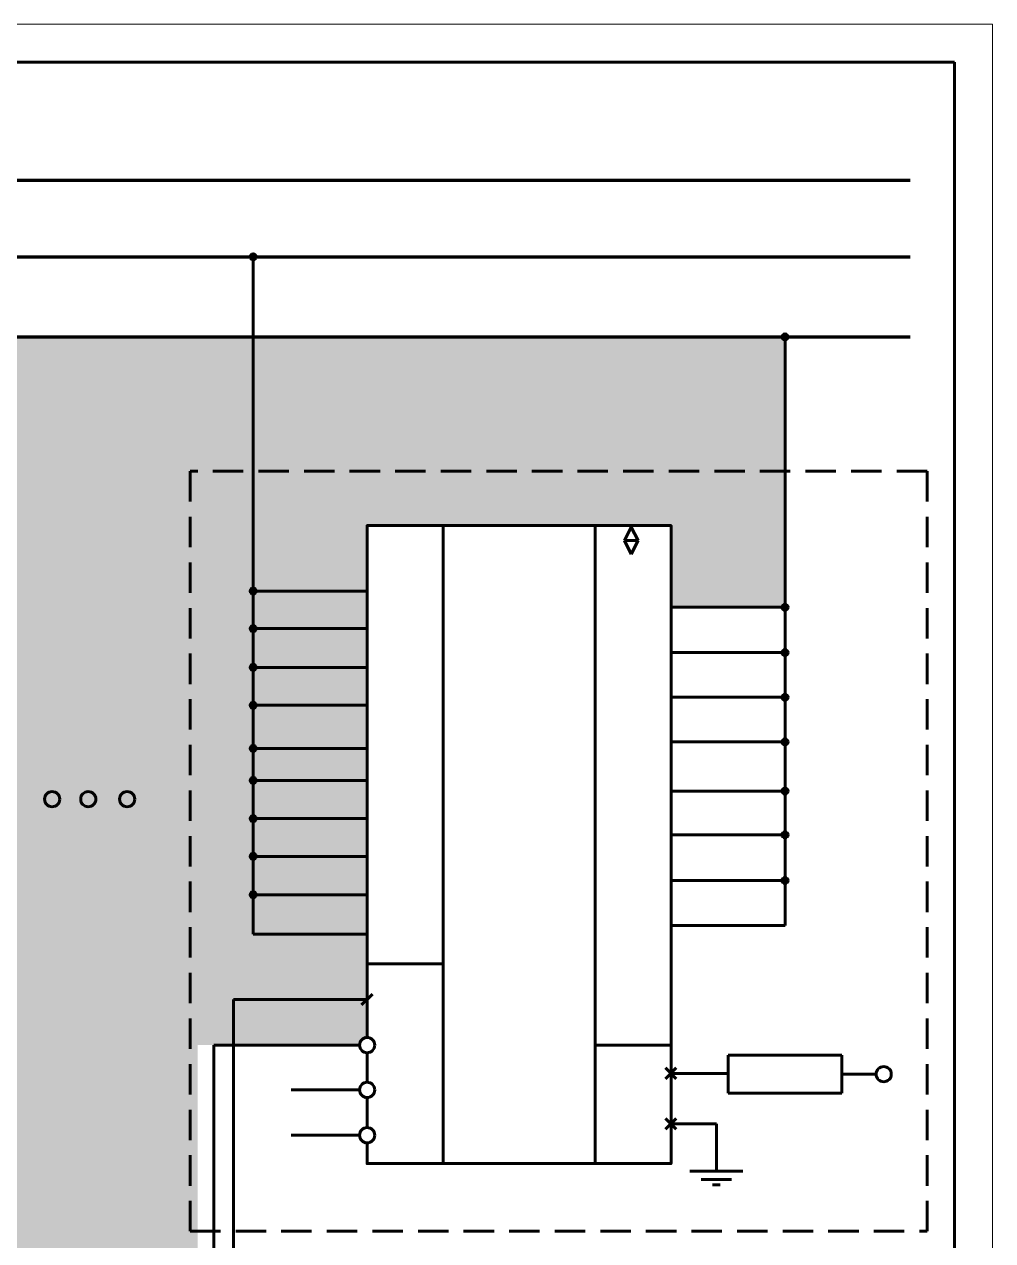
# Model space of a CAD drawing. Header units: millimetres. Extents: x -11 to 409, y -9 to 288.
# Drawn here: x 281.9 to 409.3, y 127.9 to 287.9 of the extents above; entities that cross this region are included whole.
import ezdxf

# ---------------------------------------------------------------- set-up
doc = ezdxf.new("R2010")
doc.units = ezdxf.units.MM
for name, pattern in [('K5LT_BASIC', [0]), ('K5LT_DASHED_REINFORCED', [6, 4, -2]), ('K5LT_REINFORCED', [0]), ('K5LT_THIN', [0])]:
    doc.linetypes.add(name, pattern=pattern)

# ---------------------------------------------------------------- blocks, each defined once
blk = doc.blocks.new('U10')
at = {"color": 150, "linetype": 'K5LT_DASHED_REINFORCED', "lineweight": 60, "true_color": 0x0080ff}
for p, q in [((400.7, 229.12), (303.7, 229.12)), ((303.7, 229.12), (303.7, 129.12)), ((400.7, 129.12), (400.7, 229.12)), ((303.7, 129.12), (400.7, 129.12))]:
    blk.add_line(p, q, dxfattribs=at)
blk = doc.blocks.new('U12')
at = {"color": 150, "linetype": 'K5LT_BASIC', "lineweight": 60, "true_color": 0x0080ff}
for p, q in [((389.5, 152.29), (374.5, 152.29)), ((374.5, 152.29), (374.5, 147.29)), ((389.5, 147.29), (389.5, 152.29)), ((374.5, 147.29), (389.5, 147.29))]:
    blk.add_line(p, q, dxfattribs=at)
blk = doc.blocks.new('U13')
at = {"color": 7, "linetype": 'K5LT_THIN', "lineweight": 18}
for p, q in [((0, 297), (420, 297)), ((420, 297), (420, 0))]:
    blk.add_line(p, q, dxfattribs=at)
at = {"color": 150, "linetype": 'K5LT_BASIC', "lineweight": 60, "true_color": 0x0080ff}
for p, q in [((20, 292), (415, 292)), ((415, 292), (415, 5))]:
    blk.add_line(p, q, dxfattribs=at)

msp = doc.modelspace()

# ---------------------------------------------------------------- hatches: boundary and pattern name
h = msp.add_hatch(color=7)
h.paths.add_polyline_path([(381.7, 246.78), (381.78, 246.99), (382, 247.08), (382.21, 246.99), (382.3, 246.78), (382.4, 246.78), (382.28, 247.06), (382, 247.18), (381.71, 247.06), (381.6, 246.78)])
h.paths.add_polyline_path([(382.3, 246.78), (382.21, 246.57), (382, 246.48), (382, 246.38), (382.28, 246.5), (382.4, 246.78)])
h.paths.add_polyline_path([(381.6, 246.78), (381.71, 246.5), (382, 246.38), (382, 246.48), (381.78, 246.57), (381.7, 246.78)])
h.paths.add_polyline_path([(312.4, 257.32), (312.28, 257.6), (312, 257.72), (311.71, 257.6), (311.6, 257.32), (311.7, 257.32), (311.78, 257.53), (312, 257.62), (312.21, 257.53), (312.3, 257.32)])
h.paths.add_polyline_path([(312, 256.92), (312.28, 257.03), (312.4, 257.32), (312.3, 257.32), (312.21, 257.1), (312, 257.02)])
h.paths.add_polyline_path([(312, 257.02), (311.78, 257.1), (311.7, 257.32), (311.6, 257.32), (311.71, 257.03), (312, 256.92)])
h.paths.add_polyline_path([(258.33, 246.38), (258.61, 246.5), (258.73, 246.78), (258.63, 246.78), (258.54, 246.57), (258.33, 246.48)])
h.paths.add_polyline_path([(257.93, 246.78), (258.05, 246.5), (258.33, 246.38), (258.33, 246.48), (258.12, 246.57), (258.03, 246.78)])
h.paths.add_polyline_path([(258.63, 246.78), (258.54, 246.99), (258.33, 247.08), (258.12, 246.99), (258.03, 246.78)])
h.paths.add_polyline_path([(258.73, 246.78), (258.61, 247.06), (258.33, 247.18), (258.05, 247.06), (257.93, 246.78), (258.03, 246.78), (258.12, 246.99), (258.33, 247.08), (258.54, 246.99), (258.63, 246.78)])
h.paths.add_polyline_path([(258.03, 246.78), (258.12, 246.57), (258.33, 246.48), (258.33, 246.78)])
h.paths.add_polyline_path([(258.33, 246.78), (258.33, 246.48), (258.54, 246.57), (258.63, 246.78)])
h.paths.add_polyline_path([(188.73, 257.32), (188.61, 257.6), (188.33, 257.72), (188.05, 257.6), (187.93, 257.32), (188.03, 257.32), (188.12, 257.53), (188.33, 257.62), (188.54, 257.53), (188.63, 257.32)])
h.paths.add_polyline_path([(188.63, 257.32), (188.54, 257.1), (188.33, 257.02), (188.33, 256.92), (188.61, 257.03), (188.73, 257.32)])
h.paths.add_polyline_path([(188.33, 257.02), (188.12, 257.1), (188.03, 257.32), (187.93, 257.32), (188.05, 257.03), (188.33, 256.92)])
h = msp.add_hatch(color=7)
h.paths.add_polyline_path([(312.3, 257.32), (312.21, 257.53), (312, 257.62), (311.78, 257.53), (311.7, 257.32)])
h.paths.add_polyline_path([(312, 257.02), (312.21, 257.1), (312.3, 257.32), (312, 257.32)])
h.paths.add_polyline_path([(311.7, 257.32), (311.78, 257.1), (312, 257.02), (312, 257.32)])
h.paths.add_polyline_path([(382.3, 246.78), (382.21, 246.99), (382, 247.08), (381.78, 246.99), (381.7, 246.78)])
h.paths.add_polyline_path([(382, 246.78), (382, 246.48), (382.21, 246.57), (382.3, 246.78)])
h.paths.add_polyline_path([(381.7, 246.78), (381.78, 246.57), (382, 246.48), (382, 246.78)])
h = msp.add_hatch(color=7)
h.paths.add_polyline_path([(382, 174.97), (382.21, 175.05), (382.3, 175.27), (382.21, 175.48), (382, 175.57)])
h.paths.add_polyline_path([(382, 175.27), (382, 175.57), (381.78, 175.48), (381.7, 175.27)])
h.paths.add_polyline_path([(382, 174.97), (382, 175.27), (381.7, 175.27), (381.78, 175.05)])
h.paths.add_polyline_path([(382.3, 193.5), (382.21, 193.72), (382, 193.8), (382, 193.2), (382.21, 193.29)])
h.paths.add_polyline_path([(381.7, 193.5), (382, 193.5), (382, 193.8), (381.78, 193.72)])
h.paths.add_polyline_path([(382, 193.2), (382, 193.5), (381.7, 193.5), (381.78, 193.29)])
h.paths.add_polyline_path([(382.3, 187.03), (382.21, 187.24), (382, 187.33), (382, 186.73), (382.21, 186.82)])
h.paths.add_polyline_path([(382, 187.33), (381.78, 187.24), (381.7, 187.03), (382, 187.03)])
h.paths.add_polyline_path([(381.7, 187.03), (381.78, 186.82), (382, 186.73), (382, 187.03)])
h.paths.add_polyline_path([(382, 181.58), (382, 180.98), (382.21, 181.07), (382.3, 181.28), (382.21, 181.5)])
h.paths.add_polyline_path([(382, 181.28), (382, 181.58), (381.78, 181.5), (381.7, 181.28)])
h.paths.add_polyline_path([(382, 181.28), (381.7, 181.28), (381.78, 181.07), (382, 180.98)])
h.paths.add_polyline_path([(382, 199.37), (381.7, 199.37), (381.78, 199.16), (382, 199.07)])
h.paths.add_polyline_path([(382, 199.67), (381.78, 199.58), (381.7, 199.37), (382, 199.37)])
h.paths.add_polyline_path([(382, 199.67), (382, 199.07), (382.21, 199.16), (382.3, 199.37), (382.21, 199.58)])
h.paths.add_polyline_path([(382, 204.96), (382.21, 205.05), (382.3, 205.26), (382.21, 205.47), (382, 205.56)])
h.paths.add_polyline_path([(382, 205.26), (382, 205.56), (381.78, 205.47), (381.7, 205.26)])
h.paths.add_polyline_path([(382, 204.96), (382, 205.26), (381.7, 205.26), (381.78, 205.05)])
h.paths.add_polyline_path([(381.7, 211.21), (381.78, 211), (382, 210.91), (382, 211.21)])
h.paths.add_polyline_path([(382, 211.21), (382, 211.51), (381.78, 211.42), (381.7, 211.21)])
h.paths.add_polyline_path([(382, 211.51), (382, 210.91), (382.21, 211), (382.3, 211.21), (382.21, 211.42)])
h.paths.add_polyline_path([(312.3, 203.31), (312.21, 203.1), (312, 203.01), (311.78, 203.1), (311.7, 203.31), (311.78, 203.52), (312, 203.61), (312.21, 203.52)])
h.paths.add_polyline_path([(312, 208.41), (312, 208.11), (312.21, 208.2), (312.3, 208.41)])
h.paths.add_polyline_path([(312, 208.11), (311.78, 208.2), (311.7, 208.41), (311.78, 208.63), (312, 208.71), (312, 246.78), (258.63, 246.78), (258.54, 246.57), (258.33, 246.48), (258.33, 211.51), (258.54, 211.42), (258.63, 211.21), (258.54, 211), (258.33, 210.91), (258.33, 205.56), (258.54, 205.47), (258.63, 205.26), (258.54, 205.05), (258.33, 204.96), (258.33, 199.67), (258.54, 199.58), (258.63, 199.37), (258.54, 199.16), (258.33, 199.07), (258.33, 193.8), (258.54, 193.72), (258.63, 193.5), (258.54, 193.29), (258.33, 193.2), (258.33, 187.33), (258.54, 187.24), (258.63, 187.03), (258.54, 186.82), (258.33, 186.73), (258.33, 181.58), (258.54, 181.5), (258.63, 181.28), (258.54, 181.07), (258.33, 180.98), (258.33, 175.57), (258.54, 175.48), (258.63, 175.27), (258.54, 175.05), (258.33, 174.97), (258.33, 169.34), (243.33, 169.34), (243.33, 138.04), (203.33, 138.04), (203.33, 140.76), (202.62, 141.05), (202.33, 141.76), (202.62, 142.47), (203.33, 142.76), (203.33, 146.72), (202.62, 147.01), (202.33, 147.72), (202.62, 148.42), (203.33, 148.72), (203.33, 152.62), (202.62, 152.92), (202.33, 153.62), (188.33, 153.62), (166.7, 153.62), (166.7, 208.31), (161.7, 208.31), (146.7, 208.31), (129.7, 208.31), (129.7, 200.81), (119.7, 200.81), (119.7, 205.34), (104.57, 205.34), (104.57, 193.08), (119.7, 193.08), (119.7, 195.35), (129.7, 195.35), (129.7, 180.35), (119.7, 180.35), (119.7, 184.79), (104.87, 184.79), (104.78, 184.58), (104.57, 184.49), (104.57, 172.09), (119.7, 172.09), (119.7, 174.09), (129.7, 174.09), (129.7, 159.09), (119.7, 159.09), (119.7, 162.22), (104.87, 162.22), (104.78, 162.01), (104.57, 161.92), (104.57, 152.59), (119.7, 152.59), (119.7, 154.28), (129.7, 154.28), (129.7, 139.28), (119.7, 139.28), (119.7, 141.76), (104.87, 141.76), (104.78, 141.54), (104.57, 141.46), (104.57, 131.96), (119.7, 131.96), (119.7, 134.15), (129.7, 134.15), (129.7, 119.15), (119.7, 119.15), (119.7, 122.86), (104.87, 122.86), (104.78, 122.65), (104.57, 122.56), (104.57, 112.9), (119.7, 112.9), (119.7, 114.88), (129.7, 114.88), (129.7, 99.88), (119.7, 99.88), (119.7, 103.59), (104.87, 103.59), (104.78, 103.38), (104.57, 103.29), (104.57, 93.63), (119.7, 93.63), (119.7, 95.79), (129.7, 95.79), (129.7, 80.79), (119.7, 80.79), (119.7, 84.83), (104.87, 84.83), (104.78, 84.62), (104.57, 84.53), (104.57, 73.52), (119.7, 73.52), (119.7, 77.08), (129.7, 77.08), (129.7, 69.58), (141.2, 69.58), (146.7, 69.58), (304.7, 69.58), (304.7, 153.62), (312, 153.62), (326, 153.62), (326.29, 154.33), (327, 154.62), (327, 168.22), (312, 168.22), (312, 173.1), (311.78, 173.18), (311.7, 173.4), (311.78, 173.61), (312, 173.7), (312, 178.15), (311.78, 178.24), (311.7, 178.45), (311.78, 178.67), (312, 178.75), (312, 183.12), (311.78, 183.21), (311.7, 183.42), (311.78, 183.63), (312, 183.72), (312, 188.13), (311.78, 188.22), (311.7, 188.43), (311.78, 188.64), (312, 188.73), (312, 192.34), (311.78, 192.43), (311.7, 192.64), (311.78, 192.86), (312, 192.94), (312, 198.02), (311.78, 198.1), (311.7, 198.32), (311.78, 198.53), (312, 198.62), (312, 203.01), (311.78, 203.1), (311.7, 203.31), (311.78, 203.52), (312, 203.61)])
h.paths.add_polyline_path([(327, 208.41), (312.3, 208.41), (312.21, 208.2), (312, 208.11), (312, 203.61), (312.21, 203.52), (312.3, 203.31), (327, 203.31)])
h.paths.add_polyline_path([(312.3, 208.41), (327, 208.41), (327, 213.35), (312, 213.35), (312, 208.71), (312.21, 208.63)])
h.paths.add_polyline_path([(327, 203.31), (312.3, 203.31), (312.21, 203.1), (312, 203.01), (312, 198.62), (312.21, 198.53), (312.3, 198.32), (327, 198.32)])
h.paths.add_polyline_path([(327, 198.32), (312.3, 198.32), (312.21, 198.1), (312, 198.02), (312, 192.94), (312.21, 192.86), (312.3, 192.64), (327, 192.64)])
h.paths.add_polyline_path([(327, 183.42), (312.3, 183.42), (312.21, 183.21), (312, 183.12), (312, 178.75), (312.21, 178.67), (312.3, 178.45), (327, 178.45)])
h.paths.add_polyline_path([(312.3, 173.4), (327, 173.4), (327, 178.45), (312.3, 178.45), (312.21, 178.24), (312, 178.15), (312, 173.7), (312.21, 173.61)])
h.paths.add_polyline_path([(327, 173.4), (312.3, 173.4), (312.21, 173.18), (312, 173.1), (312, 168.22), (327, 168.22)])
h.paths.add_polyline_path([(312, 178.45), (312, 178.75), (311.78, 178.67), (311.7, 178.45), (311.78, 178.24), (312, 178.15)])
h.paths.add_polyline_path([(312.3, 188.43), (327, 188.43), (327, 192.64), (312.3, 192.64), (312.21, 192.43), (312, 192.34), (312, 188.73), (312.21, 188.64)])
h.paths.add_polyline_path([(327, 188.43), (312.3, 188.43), (312.21, 188.22), (312, 188.13), (312, 183.72), (312.21, 183.63), (312.3, 183.42), (327, 183.42)])
h.paths.add_polyline_path([(312, 192.94), (311.78, 192.86), (311.7, 192.64), (311.78, 192.43), (312, 192.34)])
h.paths.add_polyline_path([(312, 192.64), (312, 192.94), (311.78, 192.86), (311.7, 192.64), (311.78, 192.43), (312, 192.34)])
h.paths.add_polyline_path([(312, 178.15), (312, 178.75), (311.78, 178.67), (311.7, 178.45), (311.78, 178.24)])
h.paths.add_polyline_path([(312, 246.78), (312, 213.35), (327, 213.35), (327, 221.96), (367, 221.96), (367, 211.21), (381.7, 211.21), (381.78, 211.42), (382, 211.51), (382, 246.78)])
h = msp.add_hatch(color=7)
h.paths.add_polyline_path([(312, 173.8), (311.71, 173.68), (311.6, 173.4), (311.71, 173.11), (312, 173), (312, 173.1), (311.78, 173.18), (311.7, 173.4), (311.78, 173.61), (312, 173.7)])
h.paths.add_polyline_path([(312.3, 173.4), (312.21, 173.61), (312, 173.7), (312, 173.4)])
h.paths.add_polyline_path([(312, 173.7), (312.21, 173.61), (312.3, 173.4), (312.4, 173.4), (312.28, 173.68), (312, 173.8)])
h.paths.add_polyline_path([(312, 173), (312.28, 173.11), (312.4, 173.4), (312.3, 173.4), (312.21, 173.18), (312, 173.1)])
h.paths.add_polyline_path([(312, 173.1), (312.21, 173.18), (312.3, 173.4), (312, 173.4)])
h.paths.add_polyline_path([(312.4, 178.45), (312.28, 178.74), (312, 178.85), (312, 178.75), (312.21, 178.67), (312.3, 178.45)])
h.paths.add_polyline_path([(312, 178.15), (311.78, 178.24), (311.7, 178.45), (311.78, 178.67), (312, 178.75), (312, 178.85), (311.71, 178.74), (311.6, 178.45), (311.71, 178.17), (312, 178.05)])
h.paths.add_polyline_path([(312, 178.05), (312.28, 178.17), (312.4, 178.45), (312.3, 178.45), (312.21, 178.24), (312, 178.15)])
h.paths.add_polyline_path([(312.4, 183.42), (312.28, 183.7), (312, 183.82), (312, 183.72), (312.21, 183.63), (312.3, 183.42)])
h.paths.add_polyline_path([(312, 183.12), (311.78, 183.21), (311.7, 183.42), (311.78, 183.63), (312, 183.72), (312, 183.82), (311.71, 183.7), (311.6, 183.42), (311.71, 183.13), (312, 183.02)])
h.paths.add_polyline_path([(312, 183.02), (312.28, 183.13), (312.4, 183.42), (312.3, 183.42), (312.21, 183.21), (312, 183.12)])
h.paths.add_polyline_path([(312.4, 198.32), (312.28, 198.6), (312, 198.72), (312, 198.62), (312.21, 198.53), (312.3, 198.32)])
h.paths.add_polyline_path([(312, 198.62), (311.78, 198.53), (311.7, 198.32), (311.78, 198.1), (312, 198.02)])
h.paths.add_polyline_path([(312, 198.72), (311.71, 198.6), (311.6, 198.32), (311.71, 198.03), (312, 197.92), (312, 198.02), (311.78, 198.1), (311.7, 198.32), (311.78, 198.53), (312, 198.62)])
h.paths.add_polyline_path([(312, 197.92), (312.28, 198.03), (312.4, 198.32), (312.3, 198.32), (312.21, 198.1), (312, 198.02)])
h.paths.add_polyline_path([(312, 193.04), (311.71, 192.93), (311.6, 192.64), (311.71, 192.36), (312, 192.24), (312, 192.34), (311.78, 192.43), (311.7, 192.64), (311.78, 192.86), (312, 192.94)])
h.paths.add_polyline_path([(312.3, 192.64), (312.21, 192.43), (312, 192.34), (312, 192.24), (312.28, 192.36), (312.4, 192.64)])
h.paths.add_polyline_path([(312.4, 192.64), (312.28, 192.93), (312, 193.04), (312, 192.94), (312.21, 192.86), (312.3, 192.64)])
h.paths.add_polyline_path([(312, 188.73), (312.21, 188.64), (312.3, 188.43), (312.4, 188.43), (312.28, 188.71), (312, 188.83)])
h.paths.add_polyline_path([(312, 188.13), (311.78, 188.22), (311.7, 188.43), (311.78, 188.64), (312, 188.73), (312, 188.83), (311.71, 188.71), (311.6, 188.43), (311.71, 188.15), (312, 188.03)])
h.paths.add_polyline_path([(312, 188.13), (312.21, 188.22), (312.3, 188.43), (312, 188.43)])
h.paths.add_polyline_path([(312, 188.03), (312.28, 188.15), (312.4, 188.43), (312.3, 188.43), (312.21, 188.22), (312, 188.13)])
h.paths.add_polyline_path([(312, 188.73), (312, 188.43), (312.3, 188.43), (312.21, 188.64)])
h.paths.add_polyline_path([(312, 213.35), (312, 213.75), (311.71, 213.63), (311.6, 213.35), (311.71, 213.07), (312, 212.95)])
h.paths.add_polyline_path([(312.4, 213.35), (312.28, 213.63), (312, 213.75), (312, 213.35)])
h.paths.add_polyline_path([(312, 212.95), (312.28, 213.07), (312.4, 213.35), (312, 213.35)])
h.paths.add_polyline_path([(312, 208.11), (311.78, 208.2), (311.7, 208.41), (311.78, 208.63), (312, 208.71), (312, 208.81), (311.71, 208.7), (311.6, 208.41), (311.71, 208.13), (312, 208.01)])
h.paths.add_polyline_path([(312, 208.71), (312.21, 208.63), (312.3, 208.41), (312.4, 208.41), (312.28, 208.7), (312, 208.81)])
h.paths.add_polyline_path([(312.3, 208.41), (312.21, 208.2), (312, 208.11), (312, 208.01), (312.28, 208.13), (312.4, 208.41)])
h.paths.add_polyline_path([(312, 203.61), (312.21, 203.52), (312.3, 203.31), (312.4, 203.31), (312.28, 203.59), (312, 203.71)])
h.paths.add_polyline_path([(312, 203.71), (311.71, 203.59), (311.6, 203.31), (311.71, 203.03), (312, 202.91), (312, 203.01), (311.78, 203.1), (311.7, 203.31), (311.78, 203.52), (312, 203.61)])
h.paths.add_polyline_path([(312, 202.91), (312.28, 203.03), (312.4, 203.31), (312.3, 203.31), (312.21, 203.1), (312, 203.01)])
h = msp.add_hatch(color=7)
h.paths.add_polyline_path([(382, 205.56), (382.21, 205.47), (382.3, 205.26), (382.21, 205.05), (382, 204.96), (382, 204.86), (382.28, 204.97), (382.4, 205.26), (382.28, 205.54), (382, 205.66)])
h.paths.add_polyline_path([(382, 205.56), (381.78, 205.47), (381.7, 205.26), (382, 205.26)])
h.paths.add_polyline_path([(381.7, 205.26), (381.78, 205.05), (382, 204.96), (382, 205.26)])
h.paths.add_polyline_path([(382, 205.66), (381.71, 205.54), (381.6, 205.26), (381.7, 205.26), (381.78, 205.47), (382, 205.56)])
h.paths.add_polyline_path([(381.6, 205.26), (381.71, 204.97), (382, 204.86), (382, 204.96), (381.78, 205.05), (381.7, 205.26)])
h.paths.add_polyline_path([(381.7, 199.37), (381.78, 199.58), (382, 199.67), (382, 199.77), (381.71, 199.65), (381.6, 199.37)])
h.paths.add_polyline_path([(381.6, 199.37), (381.71, 199.09), (382, 198.97), (382, 199.07), (381.78, 199.16), (381.7, 199.37)])
h.paths.add_polyline_path([(382.3, 199.37), (382.21, 199.16), (382, 199.07), (382, 198.97), (382.28, 199.09), (382.4, 199.37), (382.28, 199.65), (382, 199.77), (382, 199.67), (382.21, 199.58)])
h.paths.add_polyline_path([(382, 211.61), (381.71, 211.49), (381.6, 211.21), (381.7, 211.21), (381.78, 211.42), (382, 211.51)])
h.paths.add_polyline_path([(382, 211.51), (382.21, 211.42), (382.3, 211.21), (382.21, 211), (382, 210.91), (382, 210.81), (382.28, 210.93), (382.4, 211.21), (382.28, 211.49), (382, 211.61)])
h.paths.add_polyline_path([(381.6, 211.21), (381.71, 210.93), (382, 210.81), (382, 210.91), (381.78, 211), (381.7, 211.21)])
h.paths.add_polyline_path([(382, 193.8), (382, 193.9), (381.71, 193.79), (381.6, 193.5), (381.7, 193.5), (381.78, 193.72)])
h.paths.add_polyline_path([(382, 193.8), (382.21, 193.72), (382.3, 193.5), (382.21, 193.29), (382, 193.2), (382, 193.1), (382.28, 193.22), (382.4, 193.5), (382.28, 193.79), (382, 193.9)])
h.paths.add_polyline_path([(381.6, 193.5), (381.71, 193.22), (382, 193.1), (382, 193.2), (381.78, 193.29), (381.7, 193.5)])
h.paths.add_polyline_path([(382, 193.5), (381.7, 193.5), (381.78, 193.29), (382, 193.2)])
h.paths.add_polyline_path([(381.7, 193.5), (382, 193.5), (382, 193.8), (381.78, 193.72)])
h = msp.add_hatch(color=7)
h.paths.add_polyline_path([(312, 173.7), (311.78, 173.61), (311.7, 173.4), (311.78, 173.18), (312, 173.1)])
h.paths.add_polyline_path([(312, 173.7), (312, 173.4), (312.3, 173.4), (312.21, 173.61)])
h.paths.add_polyline_path([(312, 173.4), (312, 173.1), (312.21, 173.18), (312.3, 173.4)])
h.paths.add_polyline_path([(312, 178.45), (312, 178.75), (311.78, 178.67), (311.7, 178.45), (311.78, 178.24), (312, 178.15)])
h.paths.add_polyline_path([(312.3, 178.45), (312.21, 178.67), (312, 178.75), (312, 178.45)])
h.paths.add_polyline_path([(312, 178.15), (312.21, 178.24), (312.3, 178.45), (312, 178.45)])
h.paths.add_polyline_path([(312, 183.72), (311.78, 183.63), (311.7, 183.42), (311.78, 183.21), (312, 183.12)])
h.paths.add_polyline_path([(312.3, 183.42), (312, 183.42), (312, 183.12), (312.21, 183.21)])
h.paths.add_polyline_path([(312, 183.72), (312, 183.42), (312.3, 183.42), (312.21, 183.63)])
h.paths.add_polyline_path([(312, 198.32), (312, 198.62), (311.78, 198.53), (311.7, 198.32), (311.78, 198.1), (312, 198.02)])
h.paths.add_polyline_path([(312, 198.62), (312, 198.32), (312.3, 198.32), (312.21, 198.53)])
h.paths.add_polyline_path([(312, 198.02), (312.21, 198.1), (312.3, 198.32), (312, 198.32)])
h.paths.add_polyline_path([(312, 192.94), (311.78, 192.86), (311.7, 192.64), (311.78, 192.43), (312, 192.34)])
h.paths.add_polyline_path([(312.3, 192.64), (312.21, 192.86), (312, 192.94), (312, 192.64)])
h.paths.add_polyline_path([(312.3, 192.64), (312, 192.64), (312, 192.34), (312.21, 192.43)])
h.paths.add_polyline_path([(312, 188.43), (312.3, 188.43), (312.21, 188.64), (312, 188.73)])
h.paths.add_polyline_path([(312, 188.13), (312.21, 188.22), (312.3, 188.43), (312, 188.43)])
h.paths.add_polyline_path([(312, 188.13), (312, 188.73), (311.78, 188.64), (311.7, 188.43), (311.78, 188.22)])
h.paths.add_polyline_path([(312, 208.11), (312.21, 208.2), (312.3, 208.41), (312, 208.41)])
h.paths.add_polyline_path([(312, 203.01), (312, 203.61), (311.78, 203.52), (311.7, 203.31), (311.78, 203.1)])
h.paths.add_polyline_path([(312.3, 203.31), (312.21, 203.52), (312, 203.61), (312, 203.31)])
h.paths.add_polyline_path([(312, 203.01), (312.21, 203.1), (312.3, 203.31), (312, 203.31)])
h = msp.add_hatch(color=7)
h.paths.add_polyline_path([(381.7, 187.03), (381.78, 187.24), (382, 187.33), (382, 187.43), (381.71, 187.31), (381.6, 187.03)])
h.paths.add_polyline_path([(382.4, 187.03), (382.28, 187.31), (382, 187.43), (382, 187.33), (382.21, 187.24), (382.3, 187.03), (382.21, 186.82), (382, 186.73), (382, 186.63), (382.28, 186.75)])
h.paths.add_polyline_path([(381.7, 187.03), (381.78, 186.82), (382, 186.73), (382, 187.03)])
h.paths.add_polyline_path([(382, 186.73), (381.78, 186.82), (381.7, 187.03), (381.6, 187.03), (381.71, 186.75), (382, 186.63)])
h.paths.add_polyline_path([(382, 181.68), (381.71, 181.57), (381.6, 181.28), (381.7, 181.28), (381.78, 181.5), (382, 181.58)])
h.paths.add_polyline_path([(382, 181.58), (382.21, 181.5), (382.3, 181.28), (382.21, 181.07), (382, 180.98), (382, 180.88), (382.28, 181), (382.4, 181.28), (382.28, 181.57), (382, 181.68)])
h.paths.add_polyline_path([(382, 180.98), (381.78, 181.07), (381.7, 181.28), (381.6, 181.28), (381.71, 181), (382, 180.88)])
h.paths.add_polyline_path([(382, 175.67), (381.71, 175.55), (381.6, 175.27), (381.7, 175.27), (381.78, 175.48), (382, 175.57)])
h.paths.add_polyline_path([(382.4, 175.27), (382.28, 175.55), (382, 175.67), (382, 175.57), (382.21, 175.48), (382.3, 175.27), (382.21, 175.05), (382, 174.97), (382, 174.87), (382.28, 174.98)])
h.paths.add_polyline_path([(382, 174.97), (381.78, 175.05), (381.7, 175.27), (381.6, 175.27), (381.71, 174.98), (382, 174.87)])

# ---------------------------------------------------------------- linework, layer by layer
at = {"color": 134, "linetype": 'K5LT_REINFORCED', "lineweight": 100, "true_color": 0x009696}
for p, q in [((34.47, 267.41), (398.47, 267.41)), ((34.47, 257.32), (398.47, 257.32)), ((34.47, 246.78), (398.47, 246.78))]:
    msp.add_line(p, q, dxfattribs=at)
at = {"color": 150, "linetype": 'K5LT_BASIC', "lineweight": 60, "true_color": 0x0080ff}
for p, q in [((312, 168.22), (312, 257.32)), ((382, 169.34), (382, 246.78)), ((337, 221.96), (337, 138.04)), ((357, 221.96), (357, 138.04)), ((361.77, 221.76), (360.88, 219.98)), ((362.67, 219.98), (361.77, 221.76)), ((362.67, 219.98), (360.88, 219.98)), ((361.77, 218.19), (360.88, 219.98)), ((362.67, 219.98), (361.77, 218.19)), ((327, 213.35), (312, 213.35)), ((367, 211.21), (382, 211.21)), ((327, 208.41), (312, 208.41)), ((367, 205.26), (382, 205.26)), ((327, 203.31), (312, 203.31)), ((367, 199.37), (382, 199.37)), ((327, 198.32), (312, 198.32)), ((327, 192.64), (312, 192.64)), ((367, 193.5), (382, 193.5)), ((327, 188.43), (312, 188.43)), ((367, 187.03), (382, 187.03)), ((327, 183.42), (312, 183.42)), ((367, 181.28), (382, 181.28)), ((327, 178.45), (312, 178.45)), ((367, 175.27), (382, 175.27)), ((327, 173.4), (312, 173.4)), ((327, 168.22), (312, 168.22)), ((367, 169.34), (382, 169.34)), ((327, 164.33), (337, 164.33)), ((326.28, 158.91), (327.69, 160.32)), ((311.99, 159.62), (309.4, 159.62)), ((309.4, 159.62), (309.4, 115.46)), ((326.99, 159.62), (311.99, 159.62)), ((306.81, 69.58), (306.81, 153.62)), ((306.81, 153.62), (312, 153.62)), ((326, 153.62), (312, 153.62)), ((367, 153.62), (357, 153.62)), ((327, 152.62), (327, 148.72)), ((366.26, 149.19), (367.68, 150.61)), ((367.68, 149.19), (366.26, 150.61)), ((366.97, 149.9), (374.5, 149.9)), ((389.5, 149.79), (394, 149.79)), ((326, 147.72), (317, 147.72)), ((327, 146.72), (327, 142.76)), ((366.26, 142.54), (367.68, 143.96)), ((367.68, 142.54), (366.26, 143.96)), ((366.97, 143.25), (372.97, 143.25)), ((372.97, 137.04), (372.97, 143.25)), ((326, 141.76), (317, 141.76)), ((369.47, 137.04), (376.47, 137.04)), ((370.97, 135.95), (374.97, 135.95)), ((372.47, 135.23), (373.47, 135.23))]:
    msp.add_line(p, q, dxfattribs=at)
msp.add_lwpolyline([(327, 140.76), (327, 138.04), (367, 138.04), (367, 221.96), (327, 221.96), (327, 154.62)], dxfattribs=at)
for centre, radius in [((312, 257.32), 0.4), ((312, 257.32), 0.3), ((382, 246.78), 0.4), ((382, 246.78), 0.3), ((312, 213.35), 0.4), ((382, 211.21), 0.4), ((382, 211.21), 0.3), ((312, 208.41), 0.4), ((312, 208.41), 0.3), ((382, 205.26), 0.4), ((382, 205.26), 0.3), ((312, 203.31), 0.4), ((312, 203.31), 0.3), ((312, 198.32), 0.4), ((312, 198.32), 0.3), ((382, 199.37), 0.4), ((382, 199.37), 0.3), ((382, 193.5), 0.4), ((382, 193.5), 0.3), ((312, 192.64), 0.4), ((312, 192.64), 0.3), ((312, 188.43), 0.4), ((312, 188.43), 0.3), ((382, 187.03), 0.4), ((382, 187.03), 0.3), ((285.54, 185.97), 1), ((290.3, 185.97), 1), ((295.42, 185.97), 1), ((312, 183.42), 0.4), ((312, 183.42), 0.3), ((382, 181.28), 0.4), ((382, 181.28), 0.3), ((382, 181.28), 0.3), ((312, 178.45), 0.4), ((312, 178.45), 0.3), ((382, 175.27), 0.4), ((382, 175.27), 0.3), ((312, 173.4), 0.4), ((312, 173.4), 0.3), ((327, 153.62), 1), ((394.99, 149.79), 1), ((327, 147.72), 1), ((327, 141.76), 1)]:
    msp.add_circle(centre, radius, dxfattribs=at)

# ---------------------------------------------------------------- block references
for name, p in [('U13', (-10.67, -9.09)), ('U10', (0, 0)), ('U12', (0, 0))]:
    msp.add_blockref(name, p)

doc.saveas('drawing.dxf')
